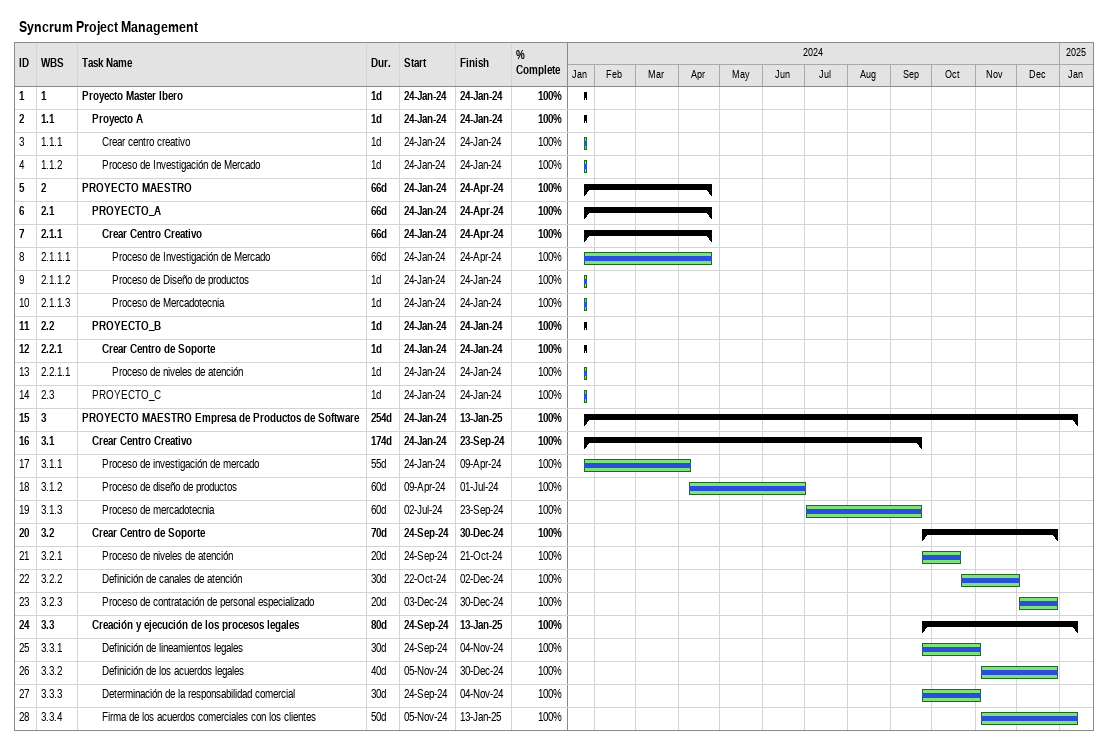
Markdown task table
Syncrum Project Management

| ID | WBS | Task | Duration | Start | Finish | % complete |
|---|---|---|---|---|---|---|
| 1 | 1 | **Proyecto Master Ibero** | 1d | 2024-01-24 | 2024-01-24 | 100 |
| 2 | 1.1 | **Proyecto A** | 1d | 2024-01-24 | 2024-01-24 | 100 |
| 3 | 1.1.1 | Crear centro creativo | 1d | 2024-01-24 | 2024-01-24 | 100 |
| 4 | 1.1.2 | Proceso de Investigación de Mercado | 1d | 2024-01-24 | 2024-01-24 | 100 |
| 5 | 2 | **PROYECTO MAESTRO** | 66d | 2024-01-24 | 2024-04-24 | 100 |
| 6 | 2.1 | **PROYECTO_A** | 66d | 2024-01-24 | 2024-04-24 | 100 |
| 7 | 2.1.1 | **Crear Centro Creativo** | 66d | 2024-01-24 | 2024-04-24 | 100 |
| 8 | 2.1.1.1 | Proceso de Investigación de Mercado | 66d | 2024-01-24 | 2024-04-24 | 100 |
| 9 | 2.1.1.2 | Proceso de Diseño de productos | 1d | 2024-01-24 | 2024-01-24 | 100 |
| 10 | 2.1.1.3 | Proceso de Mercadotecnia | 1d | 2024-01-24 | 2024-01-24 | 100 |
| 11 | 2.2 | **PROYECTO_B** | 1d | 2024-01-24 | 2024-01-24 | 100 |
| 12 | 2.2.1 | **Crear Centro de Soporte** | 1d | 2024-01-24 | 2024-01-24 | 100 |
| 13 | 2.2.1.1 | Proceso de niveles de atención | 1d | 2024-01-24 | 2024-01-24 | 100 |
| 14 | 2.3 | PROYECTO_C | 1d | 2024-01-24 | 2024-01-24 | 100 |
| 15 | 3 | **PROYECTO MAESTRO Empresa de Productos de Software** | 254d | 2024-01-24 | 2025-01-13 | 100 |
| 16 | 3.1 | **Crear Centro Creativo** | 174d | 2024-01-24 | 2024-09-23 | 100 |
| 17 | 3.1.1 | Proceso de investigación de mercado | 55d | 2024-01-24 | 2024-04-09 | 100 |
| 18 | 3.1.2 | Proceso de diseño de productos | 60d | 2024-04-09 | 2024-07-01 | 100 |
| 19 | 3.1.3 | Proceso de mercadotecnia | 60d | 2024-07-02 | 2024-09-23 | 100 |
| 20 | 3.2 | **Crear Centro de Soporte** | 70d | 2024-09-24 | 2024-12-30 | 100 |
| 21 | 3.2.1 | Proceso de niveles de atención | 20d | 2024-09-24 | 2024-10-21 | 100 |
| 22 | 3.2.2 | Definición de canales de atención | 30d | 2024-10-22 | 2024-12-02 | 100 |
| 23 | 3.2.3 | Proceso de contratación de personal especializado | 20d | 2024-12-03 | 2024-12-30 | 100 |
| 24 | 3.3 | **Creación y ejecución de los procesos legales** | 80d | 2024-09-24 | 2025-01-13 | 100 |
| 25 | 3.3.1 | Definición de lineamientos legales | 30d | 2024-09-24 | 2024-11-04 | 100 |
| 26 | 3.3.2 | Definición de los acuerdos legales | 40d | 2024-11-05 | 2024-12-30 | 100 |
| 27 | 3.3.3 | Determinación de la responsabilidad comercial | 30d | 2024-09-24 | 2024-11-04 | 100 |
| 28 | 3.3.4 | Firma de los acuerdos comerciales con los clientes | 50d | 2024-11-05 | 2025-01-13 | 100 |
